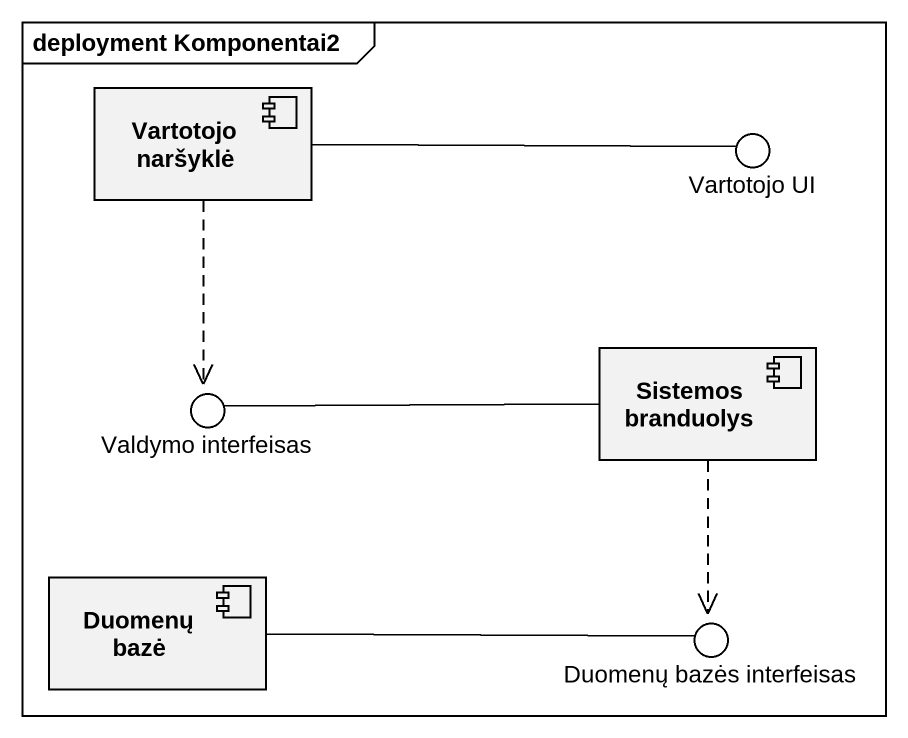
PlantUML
@startuml
mainframe deployment Komponentai2
component "Vartotojo naršyklė" as Vartotojo_naršyklė
() "Vartotojo UI" as Vartotojo_UI
() "Valdymo interfeisas" as Valdymo_interfeisas
component "Sistemos branduolys" as Sistemos_branduolys
component "Duomenų bazė" as Duomenų_bazė
() "Duomenų bazės interfeisas" as Duomenų_bazės_interfeisas
Vartotojo_naršyklė -right- Vartotojo_UI
Vartotojo_naršyklė ..> Valdymo_interfeisas
Sistemos_branduolys -left- Valdymo_interfeisas
Sistemos_branduolys ..> Duomenų_bazės_interfeisas
Duomenų_bazė -right- Duomenų_bazės_interfeisas
@enduml
